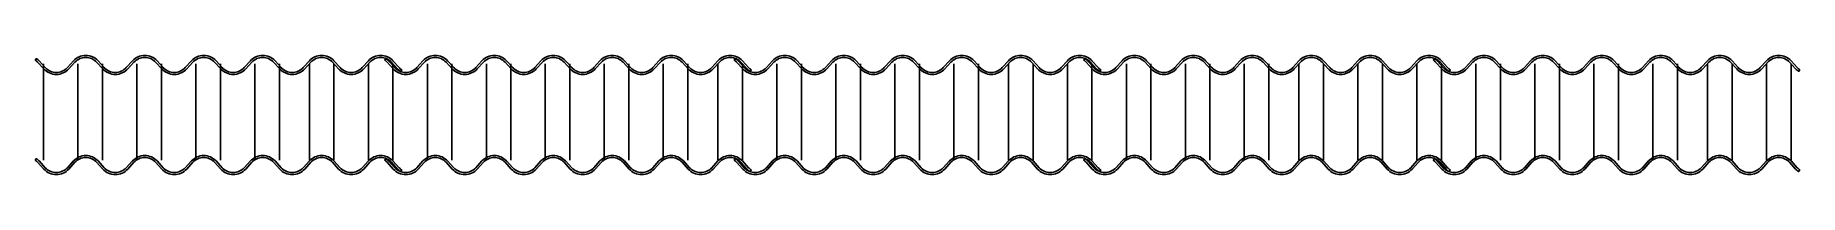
# Model space of a CAD drawing. Header units: millimetres. Extents: x 618.72 to 624.02, y 276.95 to 277.31.
import ezdxf

# ---------------------------------------------------------------- set-up
doc = ezdxf.new("R2010")
doc.units = ezdxf.units.MM
doc.layers.add('telhas', color=1, linetype='Continuous')

msp = doc.modelspace()

# ---------------------------------------------------------------- linework, layer by layer
at = {"layer": 'telhas'}
for p, q in [((618.7487, 276.9919), (618.7487, 277.2801)), ((618.8519, 276.9919), (618.8519, 277.2801)), ((618.9257, 276.9919), (618.9257, 277.2801)), ((619.0289, 276.9919), (619.0289, 277.2801)), ((619.1027, 276.9919), (619.1027, 277.2801)), ((619.2059, 276.9919), (619.2059, 277.2801)), ((619.2797, 276.9919), (619.2797, 277.2801)), ((619.3829, 276.9919), (619.3829, 277.2801)), ((619.4567, 276.9919), (619.4567, 277.2801)), ((619.5468, 276.9919), (619.5468, 277.2801)), ((619.6206, 276.9919), (619.6206, 277.2801)), ((619.7238, 276.9919), (619.7238, 277.2801)), ((619.7976, 276.9919), (619.7976, 277.2801)), ((619.9008, 276.9919), (619.9008, 277.2801)), ((619.9746, 276.9919), (619.9746, 277.2801)), ((620.0778, 276.9919), (620.0778, 277.2801)), ((620.1516, 276.9919), (620.1516, 277.2801)), ((620.2548, 276.9919), (620.2548, 277.2801)), ((620.3286, 276.9919), (620.3286, 277.2801)), ((620.4318, 276.9919), (620.4318, 277.2801)), ((620.5056, 276.9919), (620.5056, 277.2801)), ((620.6088, 276.9919), (620.6088, 277.2801)), ((620.6826, 276.9919), (620.6826, 277.2801)), ((620.7727, 276.9919), (620.7727, 277.2801)), ((620.8465, 276.9919), (620.8465, 277.2801)), ((620.9497, 276.9919), (620.9497, 277.2801)), ((621.0235, 276.9919), (621.0235, 277.2801)), ((621.1267, 276.9919), (621.1267, 277.2801)), ((621.2005, 276.9919), (621.2005, 277.2801)), ((621.3037, 276.9919), (621.3037, 277.2801)), ((621.3775, 276.9919), (621.3775, 277.2801)), ((621.4807, 276.9919), (621.4807, 277.2801)), ((621.5545, 276.9919), (621.5545, 277.2801)), ((621.6445, 276.9919), (621.6445, 277.2801)), ((621.7183, 276.9919), (621.7183, 277.2801)), ((621.8215, 276.9919), (621.8215, 277.2801)), ((621.8953, 276.9919), (621.8953, 277.2801)), ((621.9985, 276.9919), (621.9985, 277.2801)), ((622.0723, 276.9919), (622.0723, 277.2801)), ((622.1755, 276.9919), (622.1755, 277.2801)), ((622.2493, 276.9919), (622.2493, 277.2801)), ((622.3525, 276.9919), (622.3525, 277.2801)), ((622.4263, 276.9919), (622.4263, 277.2801)), ((622.5164, 276.9919), (622.5164, 277.2801)), ((622.5902, 276.9919), (622.5902, 277.2801)), ((622.6934, 276.9919), (622.6934, 277.2801)), ((622.7672, 276.9919), (622.7672, 277.2801)), ((622.8704, 276.9919), (622.8704, 277.2801)), ((622.9442, 276.9919), (622.9442, 277.2801)), ((623.0474, 276.9919), (623.0474, 277.2801)), ((623.1212, 276.9919), (623.1212, 277.2801)), ((623.2244, 276.9919), (623.2244, 277.2801)), ((623.2982, 276.9919), (623.2982, 277.2801)), ((623.4014, 276.9919), (623.4014, 277.2801)), ((623.4752, 276.9919), (623.4752, 277.2801)), ((623.5784, 276.9919), (623.5784, 277.2801)), ((623.6522, 276.9919), (623.6522, 277.2801)), ((623.7423, 276.9919), (623.7423, 277.2801)), ((623.8161, 276.9919), (623.8161, 277.2801)), ((623.9193, 276.9919), (623.9193, 277.2801)), ((623.9931, 276.9919), (623.9931, 277.2801))]:
    msp.add_line(p, q, dxfattribs=at)
for points in [[(619.8116, 277.2649), (619.7932, 277.285, 0.210516), (619.7607, 277.2993, 0.210516), (619.7282, 277.285), (619.7098, 277.2649, -0.210516), (619.6722, 277.2483, -0.210516), (619.6346, 277.2649), (619.6162, 277.285, 0.210516), (619.5837, 277.2993, 0.210516), (619.5512, 277.285), (619.5328, 277.2649, -0.210516), (619.4952, 277.2483, -0.210516), (619.4576, 277.2649), (619.4392, 277.285, 0.210516), (619.4067, 277.2993, 0.210516), (619.3742, 277.285), (619.3558, 277.2649, -0.210516), (619.3182, 277.2483, -0.210516), (619.2806, 277.2649), (619.2622, 277.285, 0.210516), (619.2297, 277.2993, 0.210516), (619.1972, 277.285), (619.1788, 277.2649, -0.210516), (619.1412, 277.2483, -0.210516), (619.1036, 277.2649), (619.0852, 277.285, 0.210516), (619.0527, 277.2993, 0.210516), (619.0202, 277.285), (619.0018, 277.2649, -0.210516), (618.9642, 277.2483, -0.210516), (618.9266, 277.2649), (618.9082, 277.285, 0.210516), (618.8757, 277.2993, 0.210516), (618.8432, 277.285), (618.8248, 277.2649, -0.210516), (618.7872, 277.2483, -0.210516), (618.7496, 277.2649), (618.7312, 277.285, 0.052993), (618.7242, 277.2911), (618.7277, 277.296, -0.052993), (618.7356, 277.289), (618.754, 277.2689, 0.210516), (618.7872, 277.2543, 0.210516), (618.8204, 277.2689), (618.8388, 277.289, -0.210516), (618.8757, 277.3053, -0.210516), (618.9126, 277.289), (618.931, 277.2689, 0.210516), (618.9642, 277.2543, 0.210516), (618.9974, 277.2689), (619.0158, 277.289, -0.210516), (619.0527, 277.3053, -0.210516), (619.0896, 277.289), (619.108, 277.2689, 0.210516), (619.1412, 277.2543, 0.210516), (619.1744, 277.2689), (619.1928, 277.289, -0.210516), (619.2297, 277.3053, -0.210516), (619.2666, 277.289), (619.285, 277.2689, 0.210516), (619.3182, 277.2543, 0.210516), (619.3514, 277.2689), (619.3698, 277.289, -0.210516), (619.4067, 277.3053, -0.210516), (619.4436, 277.289), (619.462, 277.2689, 0.210516), (619.4952, 277.2543, 0.210516), (619.5284, 277.2689), (619.5468, 277.289, -0.210516), (619.5837, 277.3053, -0.210516), (619.6206, 277.289), (619.639, 277.2689, 0.210516), (619.6722, 277.2543, 0.210516), (619.7054, 277.2689), (619.7238, 277.289, -0.210516), (619.7607, 277.3053, -0.210516), (619.7976, 277.289), (619.816, 277.2689, 0.056934), (619.8237, 277.2622), (619.8203, 277.2573, -0.056934)], [(619.8116, 277.2649), (619.7932, 277.285, 0.210516), (619.7607, 277.2993, 0.210516), (619.7282, 277.285), (619.7098, 277.2649, -0.210516), (619.6722, 277.2483, -0.210516), (619.6346, 277.2649), (619.6162, 277.285, 0.210516), (619.5837, 277.2993, 0.210516), (619.5512, 277.285), (619.5328, 277.2649, -0.210516), (619.4952, 277.2483, -0.210516), (619.4576, 277.2649), (619.4392, 277.285, 0.210516), (619.4067, 277.2993, 0.210516), (619.3742, 277.285), (619.3558, 277.2649, -0.210516), (619.3182, 277.2483, -0.210516), (619.2806, 277.2649), (619.2622, 277.285, 0.210516), (619.2297, 277.2993, 0.210516), (619.1972, 277.285), (619.1788, 277.2649, -0.210516), (619.1412, 277.2483, -0.210516), (619.1036, 277.2649), (619.0852, 277.285, 0.210516), (619.0527, 277.2993, 0.210516), (619.0202, 277.285), (619.0018, 277.2649, -0.210516), (618.9642, 277.2483, -0.210516), (618.9266, 277.2649), (618.9082, 277.285, 0.210516), (618.8757, 277.2993, 0.210516), (618.8432, 277.285), (618.8248, 277.2649, -0.210516), (618.7872, 277.2483, -0.210516), (618.7496, 277.2649), (618.7312, 277.285, 0.052993), (618.7242, 277.2911), (618.7277, 277.296, -0.052993), (618.7356, 277.289), (618.754, 277.2689, 0.210516), (618.7872, 277.2543, 0.210516), (618.8204, 277.2689), (618.8388, 277.289, -0.210516), (618.8757, 277.3053, -0.210516), (618.9126, 277.289), (618.931, 277.2689, 0.210516), (618.9642, 277.2543, 0.210516), (618.9974, 277.2689), (619.0158, 277.289, -0.210516), (619.0527, 277.3053, -0.210516), (619.0896, 277.289), (619.108, 277.2689, 0.210516), (619.1412, 277.2543, 0.210516), (619.1744, 277.2689), (619.1928, 277.289, -0.210516), (619.2297, 277.3053, -0.210516), (619.2666, 277.289), (619.285, 277.2689, 0.210516), (619.3182, 277.2543, 0.210516), (619.3514, 277.2689), (619.3698, 277.289, -0.210516), (619.4067, 277.3053, -0.210516), (619.4436, 277.289), (619.462, 277.2689, 0.210516), (619.4952, 277.2543, 0.210516), (619.5284, 277.2689), (619.5468, 277.289, -0.210516), (619.5837, 277.3053, -0.210516), (619.6206, 277.289), (619.639, 277.2689, 0.210516), (619.6722, 277.2543, 0.210516), (619.7054, 277.2689), (619.7238, 277.289, -0.210516), (619.7607, 277.3053, -0.210516), (619.7976, 277.289), (619.816, 277.2689, 0.056934), (619.8237, 277.2622), (619.8203, 277.2573, -0.056934)], [(620.8604, 277.2649), (620.842, 277.285, 0.210516), (620.8096, 277.2993, 0.210516), (620.7771, 277.285), (620.7587, 277.2649, -0.210516), (620.7211, 277.2483, -0.210516), (620.6834, 277.2649), (620.665, 277.285, 0.210516), (620.6326, 277.2993, 0.210516), (620.6001, 277.285), (620.5817, 277.2649, -0.210516), (620.5441, 277.2483, -0.210516), (620.5064, 277.2649), (620.488, 277.285, 0.210516), (620.4556, 277.2993, 0.210516), (620.4231, 277.285), (620.4047, 277.2649, -0.210516), (620.3671, 277.2483, -0.210516), (620.3294, 277.2649), (620.311, 277.285, 0.210516), (620.2786, 277.2993, 0.210516), (620.2461, 277.285), (620.2277, 277.2649, -0.210516), (620.1901, 277.2483, -0.210516), (620.1524, 277.2649), (620.134, 277.285, 0.210516), (620.1016, 277.2993, 0.210516), (620.0691, 277.285), (620.0507, 277.2649, -0.210516), (620.0131, 277.2483, -0.210516), (619.9754, 277.2649), (619.957, 277.285, 0.210516), (619.9246, 277.2993, 0.210516), (619.8921, 277.285), (619.8737, 277.2649, -0.210516), (619.8361, 277.2483, -0.210516), (619.7984, 277.2649), (619.78, 277.285, 0.052993), (619.7731, 277.2911), (619.7765, 277.296, -0.052993), (619.7845, 277.289), (619.8029, 277.2689, 0.210516), (619.8361, 277.2543, 0.210516), (619.8693, 277.2689), (619.8877, 277.289, -0.210516), (619.9246, 277.3053, -0.210516), (619.9615, 277.289), (619.9799, 277.2689, 0.210516), (620.0131, 277.2543, 0.210516), (620.0463, 277.2689), (620.0647, 277.289, -0.210516), (620.1016, 277.3053, -0.210516), (620.1385, 277.289), (620.1569, 277.2689, 0.210516), (620.1901, 277.2543, 0.210516), (620.2233, 277.2689), (620.2417, 277.289, -0.210516), (620.2786, 277.3053, -0.210516), (620.3155, 277.289), (620.3339, 277.2689, 0.210516), (620.3671, 277.2543, 0.210516), (620.4003, 277.2689), (620.4187, 277.289, -0.210516), (620.4556, 277.3053, -0.210516), (620.4925, 277.289), (620.5109, 277.2689, 0.210516), (620.5441, 277.2543, 0.210516), (620.5773, 277.2689), (620.5957, 277.289, -0.210516), (620.6326, 277.3053, -0.210516), (620.6695, 277.289), (620.6879, 277.2689, 0.210516), (620.7211, 277.2543, 0.210516), (620.7543, 277.2689), (620.7727, 277.289, -0.210516), (620.8096, 277.3053, -0.210516), (620.8465, 277.289), (620.8649, 277.2689, 0.056934), (620.8726, 277.2622), (620.8692, 277.2573, -0.056934)], [(620.8604, 277.2649), (620.842, 277.285, 0.210516), (620.8096, 277.2993, 0.210516), (620.7771, 277.285), (620.7587, 277.2649, -0.210516), (620.7211, 277.2483, -0.210516), (620.6834, 277.2649), (620.665, 277.285, 0.210516), (620.6326, 277.2993, 0.210516), (620.6001, 277.285), (620.5817, 277.2649, -0.210516), (620.5441, 277.2483, -0.210516), (620.5064, 277.2649), (620.488, 277.285, 0.210516), (620.4556, 277.2993, 0.210516), (620.4231, 277.285), (620.4047, 277.2649, -0.210516), (620.3671, 277.2483, -0.210516), (620.3294, 277.2649), (620.311, 277.285, 0.210516), (620.2786, 277.2993, 0.210516), (620.2461, 277.285), (620.2277, 277.2649, -0.210516), (620.1901, 277.2483, -0.210516), (620.1524, 277.2649), (620.134, 277.285, 0.210516), (620.1016, 277.2993, 0.210516), (620.0691, 277.285), (620.0507, 277.2649, -0.210516), (620.0131, 277.2483, -0.210516), (619.9754, 277.2649), (619.957, 277.285, 0.210516), (619.9246, 277.2993, 0.210516), (619.8921, 277.285), (619.8737, 277.2649, -0.210516), (619.8361, 277.2483, -0.210516), (619.7984, 277.2649), (619.78, 277.285, 0.052993), (619.7731, 277.2911), (619.7765, 277.296, -0.052993), (619.7845, 277.289), (619.8029, 277.2689, 0.210516), (619.8361, 277.2543, 0.210516), (619.8693, 277.2689), (619.8877, 277.289, -0.210516), (619.9246, 277.3053, -0.210516), (619.9615, 277.289), (619.9799, 277.2689, 0.210516), (620.0131, 277.2543, 0.210516), (620.0463, 277.2689), (620.0647, 277.289, -0.210516), (620.1016, 277.3053, -0.210516), (620.1385, 277.289), (620.1569, 277.2689, 0.210516), (620.1901, 277.2543, 0.210516), (620.2233, 277.2689), (620.2417, 277.289, -0.210516), (620.2786, 277.3053, -0.210516), (620.3155, 277.289), (620.3339, 277.2689, 0.210516), (620.3671, 277.2543, 0.210516), (620.4003, 277.2689), (620.4187, 277.289, -0.210516), (620.4556, 277.3053, -0.210516), (620.4925, 277.289), (620.5109, 277.2689, 0.210516), (620.5441, 277.2543, 0.210516), (620.5773, 277.2689), (620.5957, 277.289, -0.210516), (620.6326, 277.3053, -0.210516), (620.6695, 277.289), (620.6879, 277.2689, 0.210516), (620.7211, 277.2543, 0.210516), (620.7543, 277.2689), (620.7727, 277.289, -0.210516), (620.8096, 277.3053, -0.210516), (620.8465, 277.289), (620.8649, 277.2689, 0.056934), (620.8726, 277.2622), (620.8692, 277.2573, -0.056934)], [(621.9093, 277.2649), (621.8909, 277.285, 0.210516), (621.8584, 277.2993, 0.210516), (621.826, 277.285), (621.8076, 277.2649, -0.210516), (621.7699, 277.2483, -0.210516), (621.7323, 277.2649), (621.7139, 277.285, 0.210516), (621.6814, 277.2993, 0.210516), (621.649, 277.285), (621.6306, 277.2649, -0.210516), (621.5929, 277.2483, -0.210516), (621.5553, 277.2649), (621.5369, 277.285, 0.210516), (621.5044, 277.2993, 0.210516), (621.472, 277.285), (621.4536, 277.2649, -0.210516), (621.4159, 277.2483, -0.210516), (621.3783, 277.2649), (621.3599, 277.285, 0.210516), (621.3274, 277.2993, 0.210516), (621.295, 277.285), (621.2766, 277.2649, -0.210516), (621.2389, 277.2483, -0.210516), (621.2013, 277.2649), (621.1829, 277.285, 0.210516), (621.1504, 277.2993, 0.210516), (621.118, 277.285), (621.0996, 277.2649, -0.210516), (621.0619, 277.2483, -0.210516), (621.0243, 277.2649), (621.0059, 277.285, 0.210516), (620.9734, 277.2993, 0.210516), (620.941, 277.285), (620.9226, 277.2649, -0.210516), (620.8849, 277.2483, -0.210516), (620.8473, 277.2649), (620.8289, 277.285, 0.052993), (620.8219, 277.2911), (620.8254, 277.296, -0.052993), (620.8333, 277.289), (620.8517, 277.2689, 0.210516), (620.8849, 277.2543, 0.210516), (620.9181, 277.2689), (620.9365, 277.289, -0.210516), (620.9734, 277.3053, -0.210516), (621.0103, 277.289), (621.0287, 277.2689, 0.210516), (621.0619, 277.2543, 0.210516), (621.0951, 277.2689), (621.1135, 277.289, -0.210516), (621.1504, 277.3053, -0.210516), (621.1873, 277.289), (621.2057, 277.2689, 0.210516), (621.2389, 277.2543, 0.210516), (621.2721, 277.2689), (621.2905, 277.289, -0.210516), (621.3274, 277.3053, -0.210516), (621.3643, 277.289), (621.3827, 277.2689, 0.210516), (621.4159, 277.2543, 0.210516), (621.4491, 277.2689), (621.4675, 277.289, -0.210516), (621.5044, 277.3053, -0.210516), (621.5413, 277.289), (621.5597, 277.2689, 0.210516), (621.5929, 277.2543, 0.210516), (621.6261, 277.2689), (621.6445, 277.289, -0.210516), (621.6814, 277.3053, -0.210516), (621.7183, 277.289), (621.7367, 277.2689, 0.210516), (621.7699, 277.2543, 0.210516), (621.8031, 277.2689), (621.8215, 277.289, -0.210516), (621.8584, 277.3053, -0.210516), (621.8953, 277.289), (621.9137, 277.2689, 0.056934), (621.9214, 277.2622), (621.918, 277.2573, -0.056934)], [(621.9093, 277.2649), (621.8909, 277.285, 0.210516), (621.8584, 277.2993, 0.210516), (621.826, 277.285), (621.8076, 277.2649, -0.210516), (621.7699, 277.2483, -0.210516), (621.7323, 277.2649), (621.7139, 277.285, 0.210516), (621.6814, 277.2993, 0.210516), (621.649, 277.285), (621.6306, 277.2649, -0.210516), (621.5929, 277.2483, -0.210516), (621.5553, 277.2649), (621.5369, 277.285, 0.210516), (621.5044, 277.2993, 0.210516), (621.472, 277.285), (621.4536, 277.2649, -0.210516), (621.4159, 277.2483, -0.210516), (621.3783, 277.2649), (621.3599, 277.285, 0.210516), (621.3274, 277.2993, 0.210516), (621.295, 277.285), (621.2766, 277.2649, -0.210516), (621.2389, 277.2483, -0.210516), (621.2013, 277.2649), (621.1829, 277.285, 0.210516), (621.1504, 277.2993, 0.210516), (621.118, 277.285), (621.0996, 277.2649, -0.210516), (621.0619, 277.2483, -0.210516), (621.0243, 277.2649), (621.0059, 277.285, 0.210516), (620.9734, 277.2993, 0.210516), (620.941, 277.285), (620.9226, 277.2649, -0.210516), (620.8849, 277.2483, -0.210516), (620.8473, 277.2649), (620.8289, 277.285, 0.052993), (620.8219, 277.2911), (620.8254, 277.296, -0.052993), (620.8333, 277.289), (620.8517, 277.2689, 0.210516), (620.8849, 277.2543, 0.210516), (620.9181, 277.2689), (620.9365, 277.289, -0.210516), (620.9734, 277.3053, -0.210516), (621.0103, 277.289), (621.0287, 277.2689, 0.210516), (621.0619, 277.2543, 0.210516), (621.0951, 277.2689), (621.1135, 277.289, -0.210516), (621.1504, 277.3053, -0.210516), (621.1873, 277.289), (621.2057, 277.2689, 0.210516), (621.2389, 277.2543, 0.210516), (621.2721, 277.2689), (621.2905, 277.289, -0.210516), (621.3274, 277.3053, -0.210516), (621.3643, 277.289), (621.3827, 277.2689, 0.210516), (621.4159, 277.2543, 0.210516), (621.4491, 277.2689), (621.4675, 277.289, -0.210516), (621.5044, 277.3053, -0.210516), (621.5413, 277.289), (621.5597, 277.2689, 0.210516), (621.5929, 277.2543, 0.210516), (621.6261, 277.2689), (621.6445, 277.289, -0.210516), (621.6814, 277.3053, -0.210516), (621.7183, 277.289), (621.7367, 277.2689, 0.210516), (621.7699, 277.2543, 0.210516), (621.8031, 277.2689), (621.8215, 277.289, -0.210516), (621.8584, 277.3053, -0.210516), (621.8953, 277.289), (621.9137, 277.2689, 0.056934), (621.9214, 277.2622), (621.918, 277.2573, -0.056934)], [(622.9582, 277.2649), (622.9398, 277.285, 0.210516), (622.9073, 277.2993, 0.210516), (622.8748, 277.285), (622.8564, 277.2649, -0.210516), (622.8188, 277.2483, -0.210516), (622.7812, 277.2649), (622.7628, 277.285, 0.210516), (622.7303, 277.2993, 0.210516), (622.6978, 277.285), (622.6794, 277.2649, -0.210516), (622.6418, 277.2483, -0.210516), (622.6042, 277.2649), (622.5858, 277.285, 0.210516), (622.5533, 277.2993, 0.210516), (622.5208, 277.285), (622.5024, 277.2649, -0.210516), (622.4648, 277.2483, -0.210516), (622.4272, 277.2649), (622.4088, 277.285, 0.210516), (622.3763, 277.2993, 0.210516), (622.3438, 277.285), (622.3254, 277.2649, -0.210516), (622.2878, 277.2483, -0.210516), (622.2502, 277.2649), (622.2318, 277.285, 0.210516), (622.1993, 277.2993, 0.210516), (622.1668, 277.285), (622.1484, 277.2649, -0.210516), (622.1108, 277.2483, -0.210516), (622.0732, 277.2649), (622.0548, 277.285, 0.210516), (622.0223, 277.2993, 0.210516), (621.9898, 277.285), (621.9714, 277.2649, -0.210516), (621.9338, 277.2483, -0.210516), (621.8962, 277.2649), (621.8778, 277.285, 0.052993), (621.8708, 277.2911), (621.8743, 277.296, -0.052993), (621.8822, 277.289), (621.9006, 277.2689, 0.210516), (621.9338, 277.2543, 0.210516), (621.967, 277.2689), (621.9854, 277.289, -0.210516), (622.0223, 277.3053, -0.210516), (622.0592, 277.289), (622.0776, 277.2689, 0.210516), (622.1108, 277.2543, 0.210516), (622.144, 277.2689), (622.1624, 277.289, -0.210516), (622.1993, 277.3053, -0.210516), (622.2362, 277.289), (622.2546, 277.2689, 0.210516), (622.2878, 277.2543, 0.210516), (622.321, 277.2689), (622.3394, 277.289, -0.210516), (622.3763, 277.3053, -0.210516), (622.4132, 277.289), (622.4316, 277.2689, 0.210516), (622.4648, 277.2543, 0.210516), (622.498, 277.2689), (622.5164, 277.289, -0.210516), (622.5533, 277.3053, -0.210516), (622.5902, 277.289), (622.6086, 277.2689, 0.210516), (622.6418, 277.2543, 0.210516), (622.675, 277.2689), (622.6934, 277.289, -0.210516), (622.7303, 277.3053, -0.210516), (622.7672, 277.289), (622.7856, 277.2689, 0.210516), (622.8188, 277.2543, 0.210516), (622.852, 277.2689), (622.8704, 277.289, -0.210516), (622.9073, 277.3053, -0.210516), (622.9442, 277.289), (622.9626, 277.2689, 0.056934), (622.9703, 277.2622), (622.9669, 277.2573, -0.056934)], [(622.9582, 277.2649), (622.9398, 277.285, 0.210516), (622.9073, 277.2993, 0.210516), (622.8748, 277.285), (622.8564, 277.2649, -0.210516), (622.8188, 277.2483, -0.210516), (622.7812, 277.2649), (622.7628, 277.285, 0.210516), (622.7303, 277.2993, 0.210516), (622.6978, 277.285), (622.6794, 277.2649, -0.210516), (622.6418, 277.2483, -0.210516), (622.6042, 277.2649), (622.5858, 277.285, 0.210516), (622.5533, 277.2993, 0.210516), (622.5208, 277.285), (622.5024, 277.2649, -0.210516), (622.4648, 277.2483, -0.210516), (622.4272, 277.2649), (622.4088, 277.285, 0.210516), (622.3763, 277.2993, 0.210516), (622.3438, 277.285), (622.3254, 277.2649, -0.210516), (622.2878, 277.2483, -0.210516), (622.2502, 277.2649), (622.2318, 277.285, 0.210516), (622.1993, 277.2993, 0.210516), (622.1668, 277.285), (622.1484, 277.2649, -0.210516), (622.1108, 277.2483, -0.210516), (622.0732, 277.2649), (622.0548, 277.285, 0.210516), (622.0223, 277.2993, 0.210516), (621.9898, 277.285), (621.9714, 277.2649, -0.210516), (621.9338, 277.2483, -0.210516), (621.8962, 277.2649), (621.8778, 277.285, 0.052993), (621.8708, 277.2911), (621.8743, 277.296, -0.052993), (621.8822, 277.289), (621.9006, 277.2689, 0.210516), (621.9338, 277.2543, 0.210516), (621.967, 277.2689), (621.9854, 277.289, -0.210516), (622.0223, 277.3053, -0.210516), (622.0592, 277.289), (622.0776, 277.2689, 0.210516), (622.1108, 277.2543, 0.210516), (622.144, 277.2689), (622.1624, 277.289, -0.210516), (622.1993, 277.3053, -0.210516), (622.2362, 277.289), (622.2546, 277.2689, 0.210516), (622.2878, 277.2543, 0.210516), (622.321, 277.2689), (622.3394, 277.289, -0.210516), (622.3763, 277.3053, -0.210516), (622.4132, 277.289), (622.4316, 277.2689, 0.210516), (622.4648, 277.2543, 0.210516), (622.498, 277.2689), (622.5164, 277.289, -0.210516), (622.5533, 277.3053, -0.210516), (622.5902, 277.289), (622.6086, 277.2689, 0.210516), (622.6418, 277.2543, 0.210516), (622.675, 277.2689), (622.6934, 277.289, -0.210516), (622.7303, 277.3053, -0.210516), (622.7672, 277.289), (622.7856, 277.2689, 0.210516), (622.8188, 277.2543, 0.210516), (622.852, 277.2689), (622.8704, 277.289, -0.210516), (622.9073, 277.3053, -0.210516), (622.9442, 277.289), (622.9626, 277.2689, 0.056934), (622.9703, 277.2622), (622.9669, 277.2573, -0.056934)], [(624.007, 277.2649), (623.9886, 277.285, 0.210516), (623.9562, 277.2993, 0.210516), (623.9237, 277.285), (623.9053, 277.2649, -0.210516), (623.8677, 277.2483, -0.210516), (623.83, 277.2649), (623.8116, 277.285, 0.210516), (623.7792, 277.2993, 0.210516), (623.7467, 277.285), (623.7283, 277.2649, -0.210516), (623.6907, 277.2483, -0.210516), (623.653, 277.2649), (623.6346, 277.285, 0.210516), (623.6022, 277.2993, 0.210516), (623.5697, 277.285), (623.5513, 277.2649, -0.210516), (623.5137, 277.2483, -0.210516), (623.476, 277.2649), (623.4576, 277.285, 0.210516), (623.4252, 277.2993, 0.210516), (623.3927, 277.285), (623.3743, 277.2649, -0.210516), (623.3367, 277.2483, -0.210516), (623.299, 277.2649), (623.2806, 277.285, 0.210516), (623.2482, 277.2993, 0.210516), (623.2157, 277.285), (623.1973, 277.2649, -0.210516), (623.1597, 277.2483, -0.210516), (623.122, 277.2649), (623.1036, 277.285, 0.210516), (623.0712, 277.2993, 0.210516), (623.0387, 277.285), (623.0203, 277.2649, -0.210516), (622.9827, 277.2483, -0.210516), (622.945, 277.2649), (622.9266, 277.285, 0.052993), (622.9197, 277.2911), (622.9232, 277.296, -0.052993), (622.9311, 277.289), (622.9495, 277.2689, 0.210516), (622.9827, 277.2543, 0.210516), (623.0159, 277.2689), (623.0343, 277.289, -0.210516), (623.0712, 277.3053, -0.210516), (623.1081, 277.289), (623.1265, 277.2689, 0.210516), (623.1597, 277.2543, 0.210516), (623.1929, 277.2689), (623.2113, 277.289, -0.210516), (623.2482, 277.3053, -0.210516), (623.2851, 277.289), (623.3035, 277.2689, 0.210516), (623.3367, 277.2543, 0.210516), (623.3699, 277.2689), (623.3883, 277.289, -0.210516), (623.4252, 277.3053, -0.210516), (623.4621, 277.289), (623.4805, 277.2689, 0.210516), (623.5137, 277.2543, 0.210516), (623.5469, 277.2689), (623.5653, 277.289, -0.210516), (623.6022, 277.3053, -0.210516), (623.6391, 277.289), (623.6575, 277.2689, 0.210516), (623.6907, 277.2543, 0.210516), (623.7239, 277.2689), (623.7423, 277.289, -0.210516), (623.7792, 277.3053, -0.210516), (623.8161, 277.289), (623.8345, 277.2689, 0.210516), (623.8677, 277.2543, 0.210516), (623.9009, 277.2689), (623.9193, 277.289, -0.210516), (623.9562, 277.3053, -0.210516), (623.9931, 277.289), (624.0115, 277.2689, 0.056934), (624.0192, 277.2622), (624.0158, 277.2573, -0.056934)], [(624.007, 277.2649), (623.9886, 277.285, 0.210516), (623.9562, 277.2993, 0.210516), (623.9237, 277.285), (623.9053, 277.2649, -0.210516), (623.8677, 277.2483, -0.210516), (623.83, 277.2649), (623.8116, 277.285, 0.210516), (623.7792, 277.2993, 0.210516), (623.7467, 277.285), (623.7283, 277.2649, -0.210516), (623.6907, 277.2483, -0.210516), (623.653, 277.2649), (623.6346, 277.285, 0.210516), (623.6022, 277.2993, 0.210516), (623.5697, 277.285), (623.5513, 277.2649, -0.210516), (623.5137, 277.2483, -0.210516), (623.476, 277.2649), (623.4576, 277.285, 0.210516), (623.4252, 277.2993, 0.210516), (623.3927, 277.285), (623.3743, 277.2649, -0.210516), (623.3367, 277.2483, -0.210516), (623.299, 277.2649), (623.2806, 277.285, 0.210516), (623.2482, 277.2993, 0.210516), (623.2157, 277.285), (623.1973, 277.2649, -0.210516), (623.1597, 277.2483, -0.210516), (623.122, 277.2649), (623.1036, 277.285, 0.210516), (623.0712, 277.2993, 0.210516), (623.0387, 277.285), (623.0203, 277.2649, -0.210516), (622.9827, 277.2483, -0.210516), (622.945, 277.2649), (622.9266, 277.285, 0.052993), (622.9197, 277.2911), (622.9232, 277.296, -0.052993), (622.9311, 277.289), (622.9495, 277.2689, 0.210516), (622.9827, 277.2543, 0.210516), (623.0159, 277.2689), (623.0343, 277.289, -0.210516), (623.0712, 277.3053, -0.210516), (623.1081, 277.289), (623.1265, 277.2689, 0.210516), (623.1597, 277.2543, 0.210516), (623.1929, 277.2689), (623.2113, 277.289, -0.210516), (623.2482, 277.3053, -0.210516), (623.2851, 277.289), (623.3035, 277.2689, 0.210516), (623.3367, 277.2543, 0.210516), (623.3699, 277.2689), (623.3883, 277.289, -0.210516), (623.4252, 277.3053, -0.210516), (623.4621, 277.289), (623.4805, 277.2689, 0.210516), (623.5137, 277.2543, 0.210516), (623.5469, 277.2689), (623.5653, 277.289, -0.210516), (623.6022, 277.3053, -0.210516), (623.6391, 277.289), (623.6575, 277.2689, 0.210516), (623.6907, 277.2543, 0.210516), (623.7239, 277.2689), (623.7423, 277.289, -0.210516), (623.7792, 277.3053, -0.210516), (623.8161, 277.289), (623.8345, 277.2689, 0.210516), (623.8677, 277.2543, 0.210516), (623.9009, 277.2689), (623.9193, 277.289, -0.210516), (623.9562, 277.3053, -0.210516), (623.9931, 277.289), (624.0115, 277.2689, 0.056934), (624.0192, 277.2622), (624.0158, 277.2573, -0.056934)]]:
    msp.add_lwpolyline(points, format="xyb", close=True, dxfattribs=at)
at = {"layer": 'telhas', "color": 3}
for points in [[(619.8116, 276.9652), (619.7932, 276.9853, 0.210516), (619.7607, 276.9996, 0.210516), (619.7282, 276.9853), (619.7098, 276.9652, -0.210516), (619.6722, 276.9486, -0.210516), (619.6346, 276.9652), (619.6162, 276.9853, 0.210516), (619.5837, 276.9996, 0.210516), (619.5512, 276.9853), (619.5328, 276.9652, -0.210516), (619.4952, 276.9486, -0.210516), (619.4576, 276.9652), (619.4392, 276.9853, 0.210516), (619.4067, 276.9996, 0.210516), (619.3742, 276.9853), (619.3558, 276.9652, -0.210516), (619.3182, 276.9486, -0.210516), (619.2806, 276.9652), (619.2622, 276.9853, 0.210516), (619.2297, 276.9996, 0.210516), (619.1972, 276.9853), (619.1788, 276.9652, -0.210516), (619.1412, 276.9486, -0.210516), (619.1036, 276.9652), (619.0852, 276.9853, 0.210516), (619.0527, 276.9996, 0.210516), (619.0202, 276.9853), (619.0018, 276.9652, -0.210516), (618.9642, 276.9486, -0.210516), (618.9266, 276.9652), (618.9082, 276.9853, 0.210516), (618.8757, 276.9996, 0.210516), (618.8432, 276.9853), (618.8248, 276.9652, -0.210516), (618.7872, 276.9486, -0.210516), (618.7496, 276.9652), (618.7312, 276.9853, 0.052993), (618.7242, 276.9915), (618.7277, 276.9963, -0.052993), (618.7356, 276.9893), (618.754, 276.9692, 0.210516), (618.7872, 276.9546, 0.210516), (618.8204, 276.9692), (618.8388, 276.9893, -0.210516), (618.8757, 277.0056, -0.210516), (618.9126, 276.9893), (618.931, 276.9692, 0.210516), (618.9642, 276.9546, 0.210516), (618.9974, 276.9692), (619.0158, 276.9893, -0.210516), (619.0527, 277.0056, -0.210516), (619.0896, 276.9893), (619.108, 276.9692, 0.210516), (619.1412, 276.9546, 0.210516), (619.1744, 276.9692), (619.1928, 276.9893, -0.210516), (619.2297, 277.0056, -0.210516), (619.2666, 276.9893), (619.285, 276.9692, 0.210516), (619.3182, 276.9546, 0.210516), (619.3514, 276.9692), (619.3698, 276.9893, -0.210516), (619.4067, 277.0056, -0.210516), (619.4436, 276.9893), (619.462, 276.9692, 0.210516), (619.4952, 276.9546, 0.210516), (619.5284, 276.9692), (619.5468, 276.9893, -0.210516), (619.5837, 277.0056, -0.210516), (619.6206, 276.9893), (619.639, 276.9692, 0.210516), (619.6722, 276.9546, 0.210516), (619.7054, 276.9692), (619.7238, 276.9893, -0.210516), (619.7607, 277.0056, -0.210516), (619.7976, 276.9893), (619.816, 276.9692, 0.056934), (619.8237, 276.9625), (619.8203, 276.9576, -0.056934)], [(620.8604, 276.9652), (620.842, 276.9853, 0.210516), (620.8096, 276.9996, 0.210516), (620.7771, 276.9853), (620.7587, 276.9652, -0.210516), (620.7211, 276.9486, -0.210516), (620.6834, 276.9652), (620.665, 276.9853, 0.210516), (620.6326, 276.9996, 0.210516), (620.6001, 276.9853), (620.5817, 276.9652, -0.210516), (620.5441, 276.9486, -0.210516), (620.5064, 276.9652), (620.488, 276.9853, 0.210516), (620.4556, 276.9996, 0.210516), (620.4231, 276.9853), (620.4047, 276.9652, -0.210516), (620.3671, 276.9486, -0.210516), (620.3294, 276.9652), (620.311, 276.9853, 0.210516), (620.2786, 276.9996, 0.210516), (620.2461, 276.9853), (620.2277, 276.9652, -0.210516), (620.1901, 276.9486, -0.210516), (620.1524, 276.9652), (620.134, 276.9853, 0.210516), (620.1016, 276.9996, 0.210516), (620.0691, 276.9853), (620.0507, 276.9652, -0.210516), (620.0131, 276.9486, -0.210516), (619.9754, 276.9652), (619.957, 276.9853, 0.210516), (619.9246, 276.9996, 0.210516), (619.8921, 276.9853), (619.8737, 276.9652, -0.210516), (619.8361, 276.9486, -0.210516), (619.7984, 276.9652), (619.78, 276.9853, 0.052993), (619.7731, 276.9915), (619.7765, 276.9963, -0.052993), (619.7845, 276.9893), (619.8029, 276.9692, 0.210516), (619.8361, 276.9546, 0.210516), (619.8693, 276.9692), (619.8877, 276.9893, -0.210516), (619.9246, 277.0056, -0.210516), (619.9615, 276.9893), (619.9799, 276.9692, 0.210516), (620.0131, 276.9546, 0.210516), (620.0463, 276.9692), (620.0647, 276.9893, -0.210516), (620.1016, 277.0056, -0.210516), (620.1385, 276.9893), (620.1569, 276.9692, 0.210516), (620.1901, 276.9546, 0.210516), (620.2233, 276.9692), (620.2417, 276.9893, -0.210516), (620.2786, 277.0056, -0.210516), (620.3155, 276.9893), (620.3339, 276.9692, 0.210516), (620.3671, 276.9546, 0.210516), (620.4003, 276.9692), (620.4187, 276.9893, -0.210516), (620.4556, 277.0056, -0.210516), (620.4925, 276.9893), (620.5109, 276.9692, 0.210516), (620.5441, 276.9546, 0.210516), (620.5773, 276.9692), (620.5957, 276.9893, -0.210516), (620.6326, 277.0056, -0.210516), (620.6695, 276.9893), (620.6879, 276.9692, 0.210516), (620.7211, 276.9546, 0.210516), (620.7543, 276.9692), (620.7727, 276.9893, -0.210516), (620.8096, 277.0056, -0.210516), (620.8465, 276.9893), (620.8649, 276.9692, 0.056934), (620.8726, 276.9625), (620.8692, 276.9576, -0.056934)], [(621.9093, 276.9652), (621.8909, 276.9853, 0.210516), (621.8584, 276.9996, 0.210516), (621.826, 276.9853), (621.8076, 276.9652, -0.210516), (621.7699, 276.9486, -0.210516), (621.7323, 276.9652), (621.7139, 276.9853, 0.210516), (621.6814, 276.9996, 0.210516), (621.649, 276.9853), (621.6306, 276.9652, -0.210516), (621.5929, 276.9486, -0.210516), (621.5553, 276.9652), (621.5369, 276.9853, 0.210516), (621.5044, 276.9996, 0.210516), (621.472, 276.9853), (621.4536, 276.9652, -0.210516), (621.4159, 276.9486, -0.210516), (621.3783, 276.9652), (621.3599, 276.9853, 0.210516), (621.3274, 276.9996, 0.210516), (621.295, 276.9853), (621.2766, 276.9652, -0.210516), (621.2389, 276.9486, -0.210516), (621.2013, 276.9652), (621.1829, 276.9853, 0.210516), (621.1504, 276.9996, 0.210516), (621.118, 276.9853), (621.0996, 276.9652, -0.210516), (621.0619, 276.9486, -0.210516), (621.0243, 276.9652), (621.0059, 276.9853, 0.210516), (620.9734, 276.9996, 0.210516), (620.941, 276.9853), (620.9226, 276.9652, -0.210516), (620.8849, 276.9486, -0.210516), (620.8473, 276.9652), (620.8289, 276.9853, 0.052993), (620.8219, 276.9915), (620.8254, 276.9963, -0.052993), (620.8333, 276.9893), (620.8517, 276.9692, 0.210516), (620.8849, 276.9546, 0.210516), (620.9181, 276.9692), (620.9365, 276.9893, -0.210516), (620.9734, 277.0056, -0.210516), (621.0103, 276.9893), (621.0287, 276.9692, 0.210516), (621.0619, 276.9546, 0.210516), (621.0951, 276.9692), (621.1135, 276.9893, -0.210516), (621.1504, 277.0056, -0.210516), (621.1873, 276.9893), (621.2057, 276.9692, 0.210516), (621.2389, 276.9546, 0.210516), (621.2721, 276.9692), (621.2905, 276.9893, -0.210516), (621.3274, 277.0056, -0.210516), (621.3643, 276.9893), (621.3827, 276.9692, 0.210516), (621.4159, 276.9546, 0.210516), (621.4491, 276.9692), (621.4675, 276.9893, -0.210516), (621.5044, 277.0056, -0.210516), (621.5413, 276.9893), (621.5597, 276.9692, 0.210516), (621.5929, 276.9546, 0.210516), (621.6261, 276.9692), (621.6445, 276.9893, -0.210516), (621.6814, 277.0056, -0.210516), (621.7183, 276.9893), (621.7367, 276.9692, 0.210516), (621.7699, 276.9546, 0.210516), (621.8031, 276.9692), (621.8215, 276.9893, -0.210516), (621.8584, 277.0056, -0.210516), (621.8953, 276.9893), (621.9137, 276.9692, 0.056934), (621.9214, 276.9625), (621.918, 276.9576, -0.056934)], [(622.9582, 276.9652), (622.9398, 276.9853, 0.210516), (622.9073, 276.9996, 0.210516), (622.8748, 276.9853), (622.8564, 276.9652, -0.210516), (622.8188, 276.9486, -0.210516), (622.7812, 276.9652), (622.7628, 276.9853, 0.210516), (622.7303, 276.9996, 0.210516), (622.6978, 276.9853), (622.6794, 276.9652, -0.210516), (622.6418, 276.9486, -0.210516), (622.6042, 276.9652), (622.5858, 276.9853, 0.210516), (622.5533, 276.9996, 0.210516), (622.5208, 276.9853), (622.5024, 276.9652, -0.210516), (622.4648, 276.9486, -0.210516), (622.4272, 276.9652), (622.4088, 276.9853, 0.210516), (622.3763, 276.9996, 0.210516), (622.3438, 276.9853), (622.3254, 276.9652, -0.210516), (622.2878, 276.9486, -0.210516), (622.2502, 276.9652), (622.2318, 276.9853, 0.210516), (622.1993, 276.9996, 0.210516), (622.1668, 276.9853), (622.1484, 276.9652, -0.210516), (622.1108, 276.9486, -0.210516), (622.0732, 276.9652), (622.0548, 276.9853, 0.210516), (622.0223, 276.9996, 0.210516), (621.9898, 276.9853), (621.9714, 276.9652, -0.210516), (621.9338, 276.9486, -0.210516), (621.8962, 276.9652), (621.8778, 276.9853, 0.052993), (621.8708, 276.9915), (621.8743, 276.9963, -0.052993), (621.8822, 276.9893), (621.9006, 276.9692, 0.210516), (621.9338, 276.9546, 0.210516), (621.967, 276.9692), (621.9854, 276.9893, -0.210516), (622.0223, 277.0056, -0.210516), (622.0592, 276.9893), (622.0776, 276.9692, 0.210516), (622.1108, 276.9546, 0.210516), (622.144, 276.9692), (622.1624, 276.9893, -0.210516), (622.1993, 277.0056, -0.210516), (622.2362, 276.9893), (622.2546, 276.9692, 0.210516), (622.2878, 276.9546, 0.210516), (622.321, 276.9692), (622.3394, 276.9893, -0.210516), (622.3763, 277.0056, -0.210516), (622.4132, 276.9893), (622.4316, 276.9692, 0.210516), (622.4648, 276.9546, 0.210516), (622.498, 276.9692), (622.5164, 276.9893, -0.210516), (622.5533, 277.0056, -0.210516), (622.5902, 276.9893), (622.6086, 276.9692, 0.210516), (622.6418, 276.9546, 0.210516), (622.675, 276.9692), (622.6934, 276.9893, -0.210516), (622.7303, 277.0056, -0.210516), (622.7672, 276.9893), (622.7856, 276.9692, 0.210516), (622.8188, 276.9546, 0.210516), (622.852, 276.9692), (622.8704, 276.9893, -0.210516), (622.9073, 277.0056, -0.210516), (622.9442, 276.9893), (622.9626, 276.9692, 0.056934), (622.9703, 276.9625), (622.9669, 276.9576, -0.056934)], [(624.007, 276.9652), (623.9886, 276.9853, 0.210516), (623.9562, 276.9996, 0.210516), (623.9237, 276.9853), (623.9053, 276.9652, -0.210516), (623.8677, 276.9486, -0.210516), (623.83, 276.9652), (623.8116, 276.9853, 0.210516), (623.7792, 276.9996, 0.210516), (623.7467, 276.9853), (623.7283, 276.9652, -0.210516), (623.6907, 276.9486, -0.210516), (623.653, 276.9652), (623.6346, 276.9853, 0.210516), (623.6022, 276.9996, 0.210516), (623.5697, 276.9853), (623.5513, 276.9652, -0.210516), (623.5137, 276.9486, -0.210516), (623.476, 276.9652), (623.4576, 276.9853, 0.210516), (623.4252, 276.9996, 0.210516), (623.3927, 276.9853), (623.3743, 276.9652, -0.210516), (623.3367, 276.9486, -0.210516), (623.299, 276.9652), (623.2806, 276.9853, 0.210516), (623.2482, 276.9996, 0.210516), (623.2157, 276.9853), (623.1973, 276.9652, -0.210516), (623.1597, 276.9486, -0.210516), (623.122, 276.9652), (623.1036, 276.9853, 0.210516), (623.0712, 276.9996, 0.210516), (623.0387, 276.9853), (623.0203, 276.9652, -0.210516), (622.9827, 276.9486, -0.210516), (622.945, 276.9652), (622.9266, 276.9853, 0.052993), (622.9197, 276.9915), (622.9232, 276.9963, -0.052993), (622.9311, 276.9893), (622.9495, 276.9692, 0.210516), (622.9827, 276.9546, 0.210516), (623.0159, 276.9692), (623.0343, 276.9893, -0.210516), (623.0712, 277.0056, -0.210516), (623.1081, 276.9893), (623.1265, 276.9692, 0.210516), (623.1597, 276.9546, 0.210516), (623.1929, 276.9692), (623.2113, 276.9893, -0.210516), (623.2482, 277.0056, -0.210516), (623.2851, 276.9893), (623.3035, 276.9692, 0.210516), (623.3367, 276.9546, 0.210516), (623.3699, 276.9692), (623.3883, 276.9893, -0.210516), (623.4252, 277.0056, -0.210516), (623.4621, 276.9893), (623.4805, 276.9692, 0.210516), (623.5137, 276.9546, 0.210516), (623.5469, 276.9692), (623.5653, 276.9893, -0.210516), (623.6022, 277.0056, -0.210516), (623.6391, 276.9893), (623.6575, 276.9692, 0.210516), (623.6907, 276.9546, 0.210516), (623.7239, 276.9692), (623.7423, 276.9893, -0.210516), (623.7792, 277.0056, -0.210516), (623.8161, 276.9893), (623.8345, 276.9692, 0.210516), (623.8677, 276.9546, 0.210516), (623.9009, 276.9692), (623.9193, 276.9893, -0.210516), (623.9562, 277.0056, -0.210516), (623.9931, 276.9893), (624.0115, 276.9692, 0.056934), (624.0192, 276.9625), (624.0158, 276.9576, -0.056934)]]:
    msp.add_lwpolyline(points, format="xyb", close=True, dxfattribs=at)

doc.saveas('drawing.dxf')
